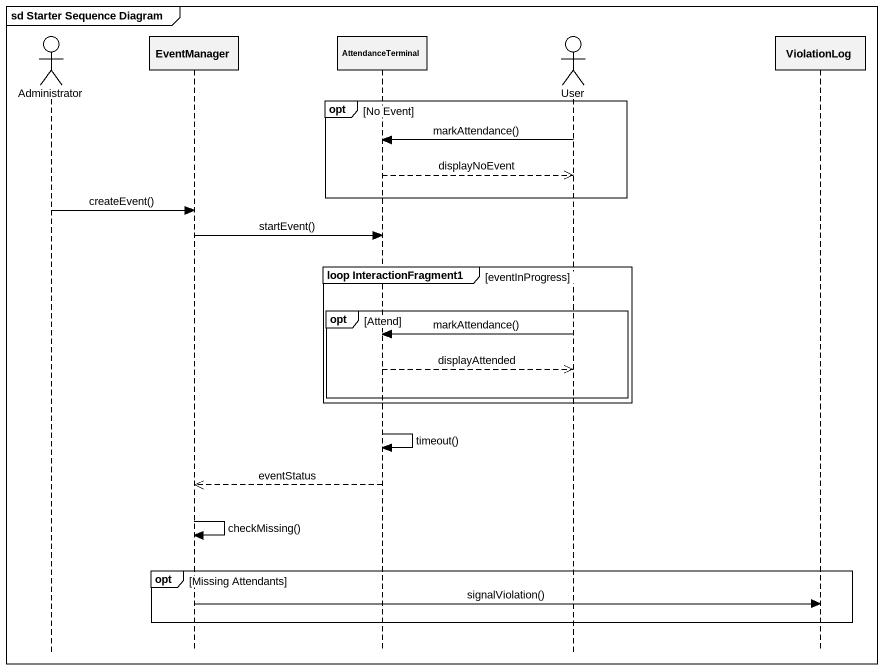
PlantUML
@startuml
mainframe sd Starter Sequence Diagram
hide footbox
actor Administrator
participant EventManager
participant AttendanceTerminal
actor User
participant ViolationLog

opt No Event
  User -> AttendanceTerminal : markAttendance()
  AttendanceTerminal -->> User : displayNoEvent
end
Administrator -> EventManager : createEvent()
EventManager -> AttendanceTerminal : startEvent()
group loop InteractionFragment1 [eventInProgress]
  opt Attend
    User -> AttendanceTerminal : markAttendance()
    AttendanceTerminal -->> User : displayAttended
  end
end
AttendanceTerminal -> AttendanceTerminal : timeout()
AttendanceTerminal -->> EventManager : eventStatus
EventManager -> EventManager : checkMissing()
opt Missing Attendants
  EventManager -> ViolationLog : signalViolation()
end
@enduml
